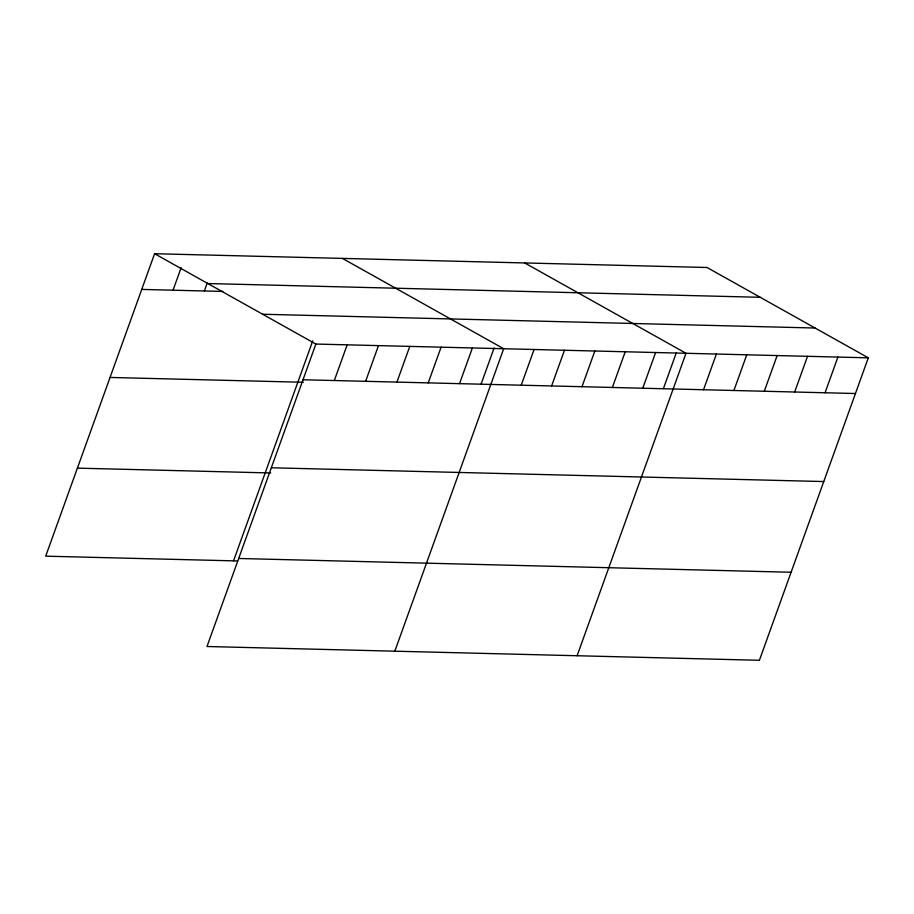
<?xml version="1.0" encoding="UTF-8"?>
<svg xmlns="http://www.w3.org/2000/svg" width="914" height="914" viewBox="0 0 914 914"><rect width="100%" height="100%" fill="white"/><g stroke="black" fill="none" stroke-linecap="round" stroke-linejoin="round"><path stroke-width="1.37" d="M868.3 357.831L315.867 344.052L206.987 646.506L759.408 660.285L868.3 357.831L707.013 267.494L154.592 253.715L45.7 556.169L237.674 560.956M173.043 290.195L181.132 267.722M204.348 290.983L207.204 283.043M233.527 560.853L312.759 340.785M334.318 380.532L347.171 344.829M365.623 381.309L378.476 345.618M396.927 382.098L409.78 346.395M428.232 382.875L441.085 347.171M459.536 383.652L472.389 347.96M481.13 384.006L494.097 347.994M394.814 651.191L503.694 348.737L342.419 258.399M521.231 385.194L534.084 349.491M551.61 385.948L564.464 350.256M582.001 386.713L594.843 351.01M612.38 387.467L625.233 351.764M642.759 388.222L655.612 352.518M663.438 388.553L676.394 352.541M577.111 655.738L686.003 353.284L524.716 262.946M703.529 389.741L716.382 354.038M733.908 390.495L746.761 354.792M764.298 391.249L777.151 355.557M794.677 392.015L807.53 356.311M825.068 392.769L837.921 357.066M207.809 283.534L760.242 297.301M141.739 289.418L222.845 291.44M262.649 314.245L815.082 328.023M303.014 379.756L855.447 393.523M110.046 377.448L303.391 382.269M271.332 467.774L823.754 481.552M77.393 468.139L270.738 472.961M238.68 558.477L791.101 572.255M154.592 253.715L315.867 344.052"/></g></svg>
